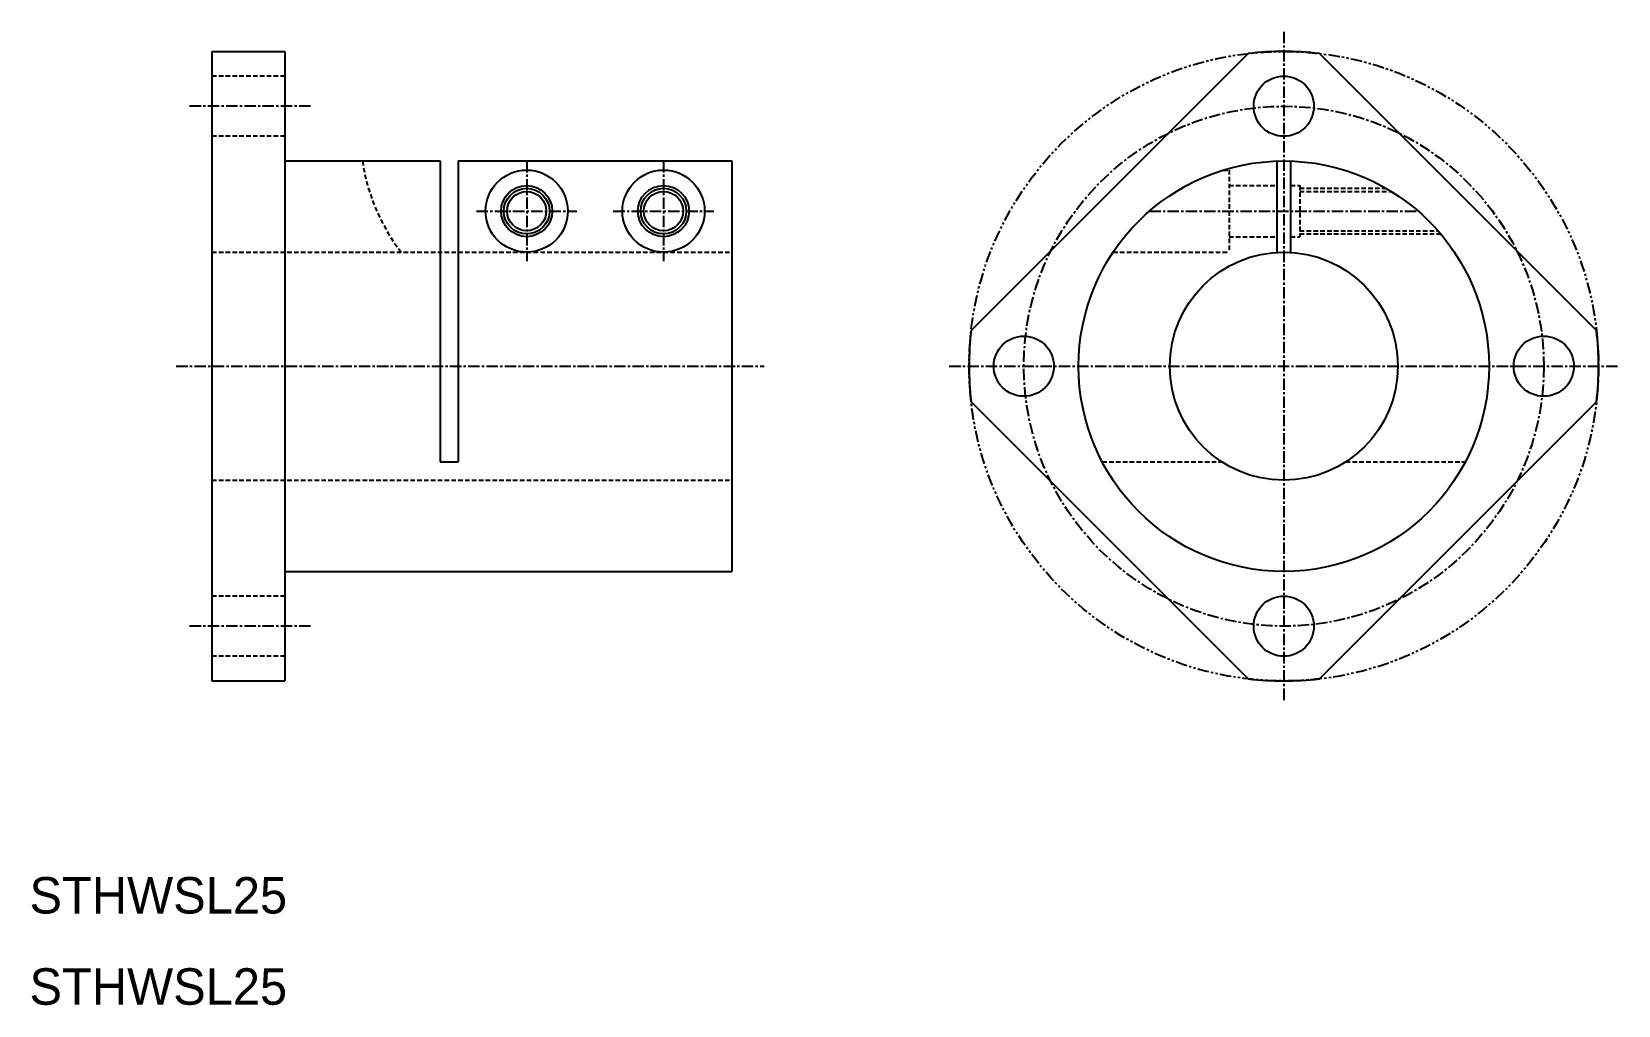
# Model space of a CAD drawing. Extents: x 10 to 184, y 10 to 117.
import ezdxf

# ---------------------------------------------------------------- set-up
doc = ezdxf.new("R2010")
doc.units = 0
for name, pattern in [('CENTER', [2, 1.25, -0.25, 0.25, -0.25]), ('DASHED', [0.75, 0.5, -0.25]), ('PHANTOM', [2.5, 1.25, -0.25, 0.25, -0.25, 0.25, -0.25])]:
    doc.linetypes.add(name, pattern=pattern)
doc.layers.get('0').update_dxf_attribs({"linetype": 'CONTINUOUS'})
doc.layers.add('CENTER', color=1, linetype='CENTER')

msp = doc.modelspace()

# ---------------------------------------------------------------- linework, layer by layer
at = {"color": 7, "linetype": 'CONTINUOUS'}
for p, q in [((30, 114.5), (30, 45.5)), ((30, 114.5), (38, 114.5)), ((38, 114.5), (38, 45.5)), ((113.22, 83.91), (143.59, 114.28)), ((181.78, 83.91), (151.41, 114.28)), ((38, 102.5), (55, 102.5)), ((55, 102.5), (55, 69.5)), ((57, 102.5), (57, 69.5)), ((57, 102.5), (87, 102.5)), ((87, 102.5), (87, 57.5)), ((146.75, 102.48), (146.75, 92.46)), ((148.25, 102.48), (148.25, 92.46)), ((143.59, 45.72), (113.22, 76.09)), ((151.41, 45.72), (181.78, 76.09)), ((55, 69.5), (57, 69.5)), ((38, 57.5), (87, 57.5)), ((30, 45.5), (38, 45.5)), ((34, 45.5), (38, 45.5))]:
    msp.add_line(p, q, dxfattribs=at)
at = {"color": 3, "linetype": 'DASHED'}
for p, q in [((38, 111.8), (30, 111.8)), ((38, 105.2), (30, 105.2)), ((140.87, 101.5), (141.5, 101.5)), ((141.5, 101.5), (141.5, 92.5)), ((141.5, 99.8), (146.75, 99.8)), ((148.25, 99.8), (149.25, 99.8)), ((149.25, 99.8), (149.25, 94.2)), ((149.25, 99.5), (158.72, 99.5)), ((149.25, 99.15), (159.31, 99.15)), ((141.5, 94.2), (146.75, 94.2)), ((148.25, 94.2), (149.25, 94.2)), ((149.25, 94.85), (164.4, 94.85)), ((149.25, 94.5), (164.7, 94.5)), ((30, 92.5), (87, 92.5)), ((128.79, 92.5), (141.5, 92.5)), ((127.6, 69.5), (140.72, 69.5)), ((154.28, 69.5), (167.4, 69.5)), ((30, 67.5), (87, 67.5)), ((38, 54.8), (30, 54.8)), ((38, 48.2), (30, 48.2))]:
    msp.add_line(p, q, dxfattribs=at)
at = {"color": 3, "linetype": 'PHANTOM'}
msp.add_circle((147.5, 80), 34.5, dxfattribs=at)
at = {"color": 7, "linetype": 'CONTINUOUS'}
for centre, radius in [((147.5, 108.5), 3.3), ((64.5, 97), 4.5), ((79.5, 97), 4.5), ((147.5, 80), 22.5), ((64.5, 97), 2.8), ((64.5, 97), 2.15), ((79.5, 97), 2.8), ((79.5, 97), 2.15), ((147.5, 80), 12.5), ((119, 80), 3.3), ((176, 80), 3.3), ((147.5, 51.5), 3.3)]:
    msp.add_circle(centre, radius, dxfattribs=at)
at = {"color": 3, "linetype": 'CONTINUOUS'}
for centre in [(64.5, 97), (79.5, 97)]:
    msp.add_circle(centre, 2.5, dxfattribs=at)
at = {"color": 7, "linetype": 'CONTINUOUS'}
for start, end in [(83.5, 96.5), (173.5, 186.5), (353.5, 6.5), (263.5, 276.5)]:
    msp.add_arc((147.5, 80), 34.5, start, end, dxfattribs=at)
at = {"color": 3, "linetype": 'DASHED'}
msp.add_arc((67.71, 105.61), 21.44, 188.3445, 217.7065, dxfattribs=at)
at = {"layer": 'CENTER', "color": 1, "linetype": 'CENTER'}
for p, q in [((147.5, 116.67), (147.5, 43.33)), ((40.8, 108.5), (27.53, 108.5)), ((64.5, 102.5), (64.5, 91.5)), ((79.5, 102.5), (79.5, 91.5)), ((59, 97), (70, 97)), ((74, 97), (85, 97)), ((132.76, 97), (162.24, 97)), ((26.09, 80), (90.54, 80)), ((110.83, 80), (184.17, 80)), ((40.8, 51.5), (27.53, 51.5)), ((147.5, 44.64), (147.5, 43.33))]:
    msp.add_line(p, q, dxfattribs=at)
msp.add_circle((147.5, 80), 28.5, dxfattribs=at)

# ---------------------------------------------------------------- texts
at = {"color": 7, "linetype": 'CONTINUOUS'}
for p in [(10, 20), (10, 10)]:
    msp.add_text('STHWSL25', height=4, dxfattribs=at).set_placement(p)

doc.saveas('drawing.dxf')
